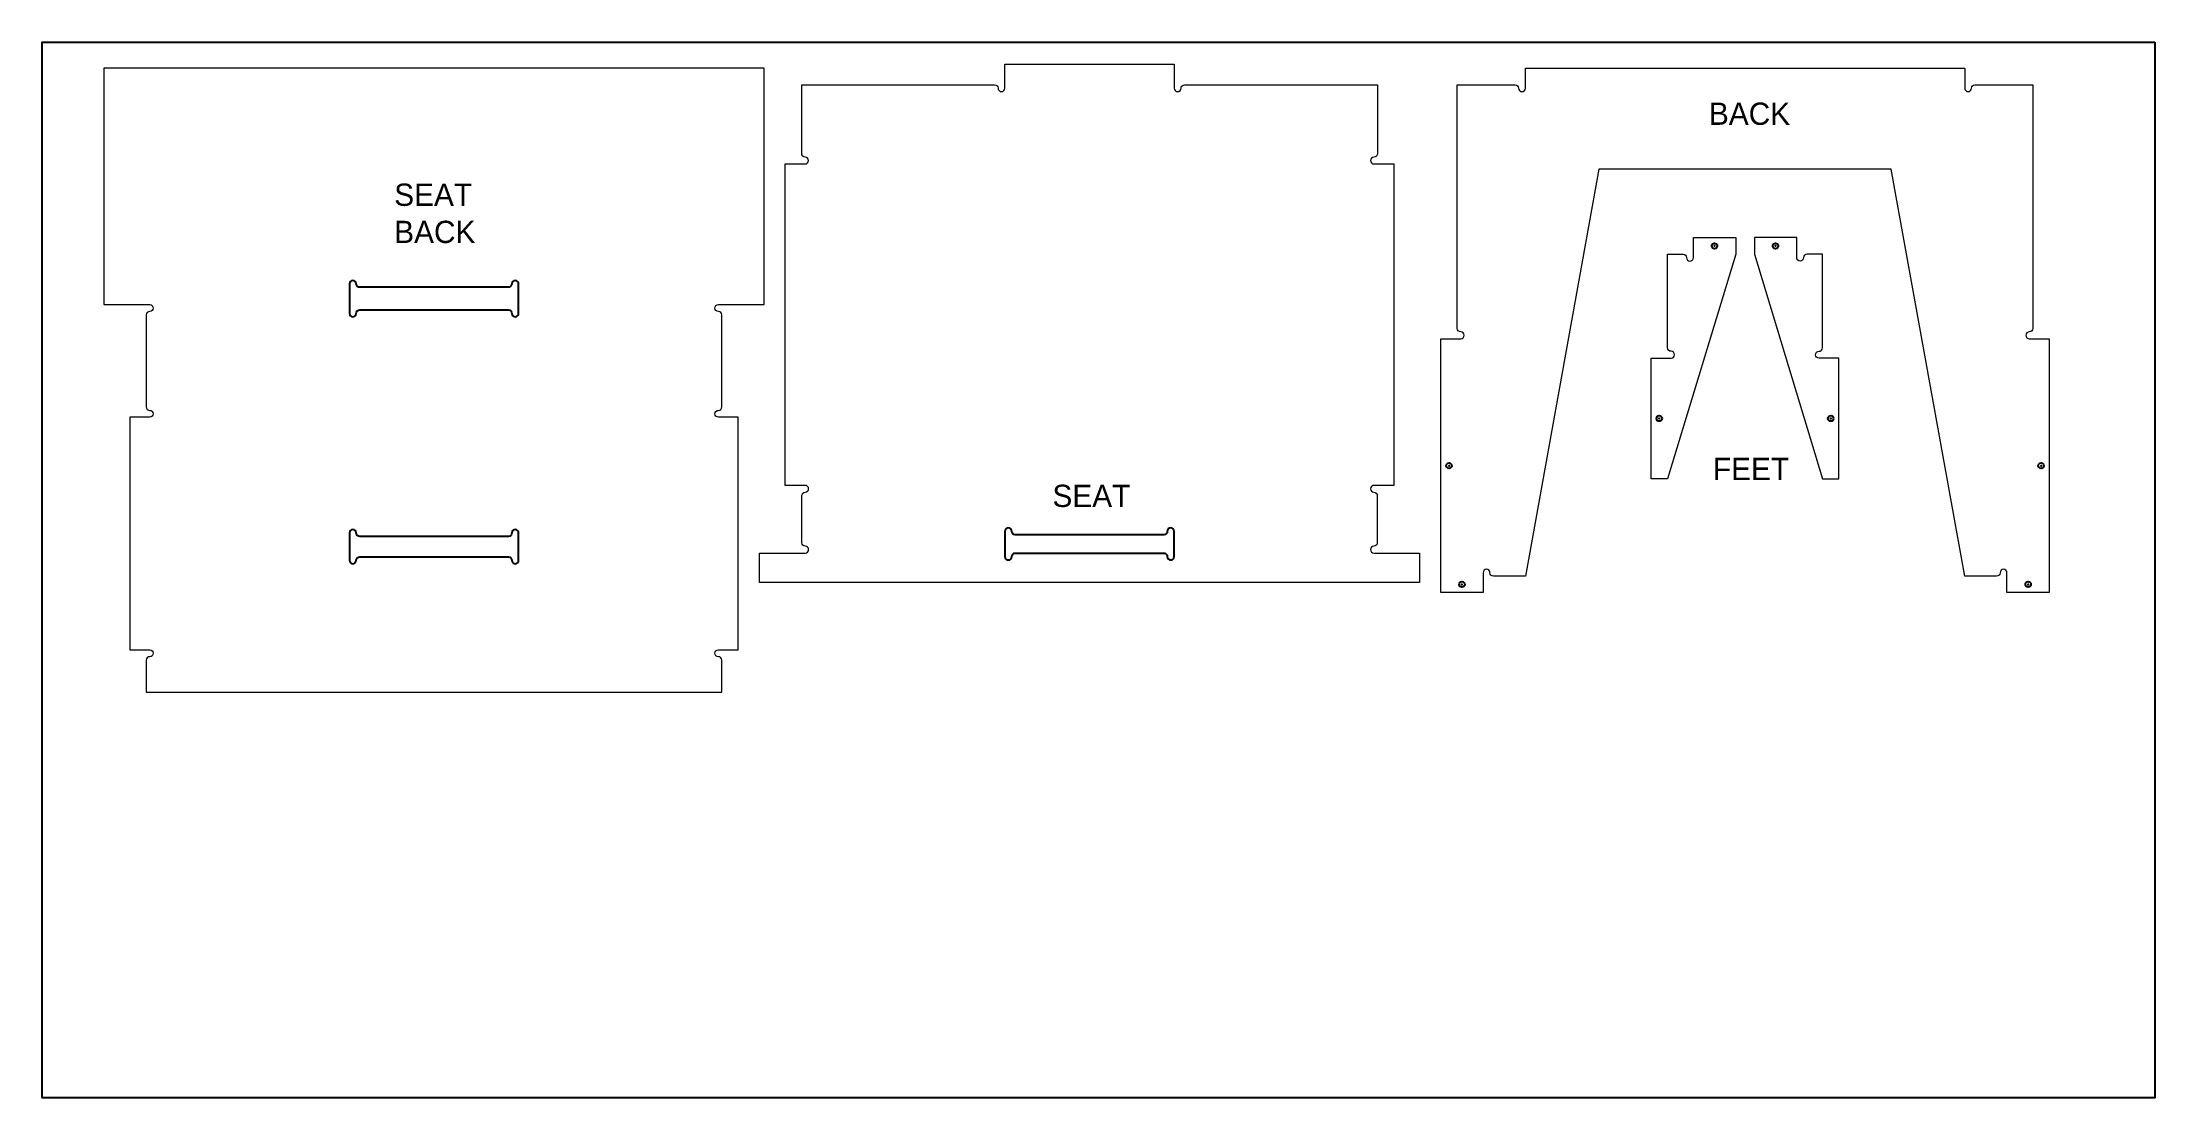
# Model space of a CAD drawing. Header units: inches. Extents: x 0 to 96, y 0 to 48.
import ezdxf

# ---------------------------------------------------------------- set-up
doc = ezdxf.new("R2010")
doc.units = ezdxf.units.IN
doc.header["$LTSCALE"] = 25.4
doc.header["$PDSIZE"] = -2
for name, color, linetype in [('000_NO-PLOT', 6, 'Continuous'), ('CUT_HOLE_OPTIONAL', 3, 'Continuous'), ('CUT_THRU_INSIDE', 2, 'Continuous')]:
    doc.layers.add(name, color=color, linetype=linetype)
doc.layers.add('CUT_THRU_OUTSIDE', color=7, linetype='Continuous', lineweight=0)
doc.layers.get('0').off()

# ---------------------------------------------------------------- blocks, each defined once
blk = doc.blocks.new('fastener')
at = {"layer": '000_NO-PLOT'}
blk.add_point((0, 0), dxfattribs=at)
at = {"layer": 'CUT_HOLE_OPTIONAL'}
blk.add_circle((0, 0), 0.125, dxfattribs=at)

msp = doc.modelspace()

# ---------------------------------------------------------------- linework, layer by layer
at = {"layer": '000_NO-PLOT'}
msp.add_lwpolyline([(96, 48), (96, 0), (0, 0), (0, 48)], close=True, dxfattribs=at)
at = {"layer": 'CUT_THRU_INSIDE'}
for points in [[(14.427, 36.855, -0.414214), (14.27, 37.011, 1), (13.958, 37.011), (13.958, 36.855), (13.958, 35.825), (13.958, 35.669, 1), (14.27, 35.669, -0.414214), (14.427, 35.825), (21.182, 35.825, -0.414214), (21.338, 35.669, 1), (21.65, 35.669), (21.65, 35.825), (21.65, 36.855), (21.65, 37.011, 1), (21.338, 37.011, -0.414214), (21.182, 36.855)], [(14.427, 25.53, -0.414214), (14.27, 25.686, 1), (13.958, 25.686), (13.958, 25.53), (13.958, 24.6), (13.958, 24.443, 1), (14.27, 24.443, -0.414214), (14.427, 24.6), (21.182, 24.6, -0.414214), (21.338, 24.443, 1), (21.65, 24.443), (21.65, 24.6), (21.65, 25.53), (21.65, 25.686, 1), (21.338, 25.686, -0.414214), (21.182, 25.53)], [(44.215, 25.598, -0.414214), (44.059, 25.754, 1), (43.746, 25.754), (43.746, 25.598), (43.746, 24.77), (43.746, 24.614, 1), (44.059, 24.614, -0.414214), (44.215, 24.77), (50.97, 24.77, -0.414214), (51.126, 24.614, 1), (51.439, 24.614), (51.439, 24.77), (51.439, 25.598), (51.439, 25.754, 1), (51.126, 25.754, -0.414214), (50.97, 25.598)]]:
    msp.add_lwpolyline(points, format="xyb", close=True, dxfattribs=at)
at = {"layer": 'CUT_THRU_OUTSIDE'}
for points in [[(2.804, 46.816), (2.804, 36.067), (4.884, 36.067, -1), (4.884, 35.754, 0.414214), (4.727, 35.598), (4.727, 31.416, 0.414214), (4.884, 31.26, -1), (4.884, 30.947), (3.977, 30.947), (3.977, 20.37), (4.884, 20.37, -1), (4.884, 20.058, 0.414214), (4.727, 19.902), (4.727, 18.447), (30.881, 18.447), (30.881, 19.902, 0.414214), (30.725, 20.058, -1), (30.725, 20.37), (31.631, 20.37), (31.631, 30.947), (30.725, 30.947, -1), (30.725, 31.26, 0.414214), (30.881, 31.416), (30.881, 35.598, 0.414214), (30.725, 35.754, -1), (30.725, 36.067), (32.804, 36.067), (32.804, 46.816)], [(32.593, 23.424), (32.593, 24.77), (34.672, 24.77, 1), (34.672, 25.082, -0.414214), (34.516, 25.239), (34.516, 27.379, -0.414214), (34.672, 27.535, 1), (34.672, 27.848), (33.766, 27.848), (33.766, 42.463), (34.668, 42.463, 1), (34.668, 42.776, -0.414214), (34.512, 42.932), (34.512, 46.066), (43.278, 46.066, -0.414214), (43.434, 45.91, 1), (43.746, 45.91), (43.746, 46.996), (51.439, 46.996), (51.439, 45.91, 1), (51.751, 45.91, -0.414214), (51.907, 46.066), (60.673, 46.066), (60.673, 42.932, -0.414214), (60.517, 42.776, 1), (60.517, 42.463), (61.419, 42.463), (61.419, 27.848), (60.513, 27.848, 1), (60.513, 27.535, -0.414214), (60.669, 27.379), (60.669, 25.239, -0.414214), (60.513, 25.082, 1), (60.513, 24.77), (62.592, 24.77), (62.592, 23.424)], [(87.362, 46.816), (87.362, 45.91, 1), (87.674, 45.91, -0.414214), (87.83, 46.066), (90.458, 46.066), (90.458, 34.987, -0.414214), (90.302, 34.831, 1), (90.302, 34.518), (91.208, 34.518), (91.208, 22.97), (89.285, 22.97), (89.285, 23.876, 1), (88.972, 23.876, -0.414214), (88.816, 23.72), (87.362, 23.72), (84.022, 42.22), (70.74, 42.22), (67.4, 23.72), (65.946, 23.72, -0.414214), (65.79, 23.876, 1), (65.477, 23.876), (65.477, 22.97), (63.554, 22.97), (63.554, 34.518), (64.46, 34.518, 1), (64.46, 34.831, -0.414214), (64.304, 34.987), (64.304, 46.066), (66.931, 46.066, -0.414214), (67.088, 45.91, 1), (67.4, 45.91), (67.4, 46.816)], [(74.565, 38.363, -0.414214), (74.721, 38.206, 1), (75.034, 38.206), (75.034, 39.113), (76.957, 39.113), (76.957, 38.363), (73.86, 28.152), (73.11, 28.152), (73.11, 28.152), (73.11, 33.632), (74.017, 33.632, 1), (74.017, 33.945, -0.414214), (73.86, 34.101), (73.86, 38.363)], [(80.197, 38.363, 0.414214), (80.041, 38.206, -1), (79.728, 38.206), (79.728, 39.113), (77.805, 39.113), (77.805, 38.363), (80.901, 28.152), (81.651, 28.152), (81.651, 28.152), (81.651, 33.632), (80.745, 33.632, -1), (80.745, 33.945, 0.414214), (80.901, 34.101), (80.901, 38.363)]]:
    msp.add_lwpolyline(points, format="xyb", close=True, dxfattribs=at)

# ---------------------------------------------------------------- block references
at = {"xscale": 1.01351351351351, "yscale": 1.01351351351351, "zscale": 1.01351351351351}
for p in [(75.995, 38.738), (78.767, 38.738), (73.485, 30.892), (81.276, 30.892), (63.929, 28.744), (90.833, 28.744), (64.516, 23.345), (90.246, 23.345)]:
    msp.add_blockref('fastener', p, dxfattribs=at)

# ---------------------------------------------------------------- texts
at = {"layer": '000_NO-PLOT', "char_height": 1.01351, "attachment_point": 1}
for s, insert in [('\\pi2.3759;BACK', (73.364, 45.256)), ('\\pi2.3759;SEAT \\PBACK', (13.618, 41.571)), ('\\pi2.3759;FEET', (73.545, 29.103)), ('\\pi2.3759;SEAT', (43.531, 27.878))]:
    msp.add_mtext_dynamic_manual_height_columns(s, width=8.46809, gutter_width=1, heights=[0], dxfattribs=dict(at, insert=insert))

doc.saveas('drawing.dxf')
